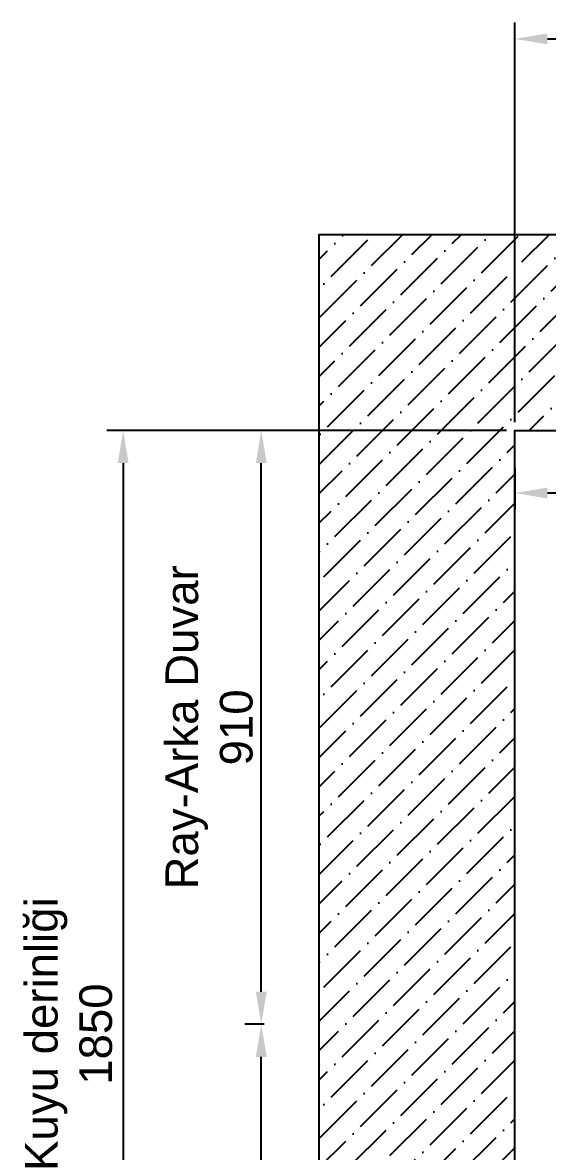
# Model space of a CAD drawing. Header units: millimetres. Extents: x 3597 to 10061, y -6057 to 13883.
# Drawn here: x 3643 to 4447, y 3723 to 5453 of the extents above; entities that cross this region are included whole.
import ezdxf

# ---------------------------------------------------------------- set-up
doc = ezdxf.new("R2010")
doc.units = ezdxf.units.MM
doc.layers.add('TAŞIYICI BETONARME', color=232, linetype='Continuous')
doc.layers.add('TUĞLA DUVAR', color=251, linetype='Continuous')
doc.styles.get("Standard").update_dxf_attribs({"font": 'arial.ttf'})
doc.dimstyles.new('DimStyleALP', dxfattribs={"dimscale": 20, "dimtxt": 2.5, "dimasz": 2.5, "dimexe": 1.25, "dimexo": 0.625, "dimtad": 1, "dimdsep": 46, "dimtxsty": 'Standard', "dimcen": 2.5, "dimclrd": 60, "dimclre": 60, "dimadec": 0, "dimazin": 0, "dimtfac": 1, "dimtofl": 0, "dimtmove": 0, "dimatfit": 3, "dimfxl": 1, "dimarcsym": 0})
doc.dimstyles.new('M', dxfattribs={"dimscale": 20, "dimtxt": 2.5, "dimasz": 2.5, "dimexe": 1.25, "dimexo": 0.625, "dimtad": 1, "dimdsep": 46, "dimtxsty": 'Standard', "dimcen": 2.5, "dimclrd": 60, "dimclre": 60, "dimadec": 0, "dimazin": 0, "dimtfac": 1, "dimtofl": 0, "dimtmove": 0, "dimatfit": 3, "dimfxl": 1, "dimarcsym": 0})

# ---------------------------------------------------------------- blocks, each defined once
blk = doc.blocks.new('*D69')
at = {"color": 60, "linetype": 'ByBlock', "lineweight": -2, "transparency": 16777216}
for p, q in [((-1162.5, 925), (-1775, 925)), ((-1750, 875), (-1750, -875)), ((-1162.5, -925), (-1775, -925))]:
    blk.add_line(p, q, dxfattribs=at)
at = {"color": 60, "transparency": 16777216}
for points in [[(-1758.3, 875), (-1741.7, 875), (-1750, 925)], [(-1758.3, -875), (-1741.7, -875), (-1750, -925)]]:
    blk.add_solid(points, dxfattribs=at)
at = {"layer": 'Defpoints', "color": 0, "transparency": 16777216}
for p in [(-1150, 925), (-1750, -925), (-1150, -925)]:
    blk.add_point(p, dxfattribs=at)
at = {"color": 0, "transparency": 16777216, "insert": (-1833.4, 0), "char_height": 50, "attachment_point": 5, "rotation": 90}
blk.add_mtext('Kuyu derinliği^J1850', dxfattribs=at)
blk = doc.blocks.new('*D68')
at = {"color": 60, "linetype": 'ByBlock', "lineweight": -2, "transparency": 16777216}
for p, q in [((-1150, 937.5), (-1150, 1550)), ((1150, 937.5), (1150, 1550)), ((-1100, 1525), (1100, 1525))]:
    blk.add_line(p, q, dxfattribs=at)
at = {"color": 60, "transparency": 16777216}
for points in [[(-1100, 1533.3), (-1100, 1516.7), (-1150, 1525)], [(1100, 1533.3), (1100, 1516.7), (1150, 1525)]]:
    blk.add_solid(points, dxfattribs=at)
at = {"layer": 'Defpoints', "color": 0, "transparency": 16777216}
for p in [(1150, 1525), (-1150, 925), (1150, 925)]:
    blk.add_point(p, dxfattribs=at)
at = {"color": 0, "transparency": 16777216, "insert": (50, 1608.3), "char_height": 50, "attachment_point": 5}
blk.add_mtext('Kuyu genişliği\\P2300', dxfattribs=at)
blk = doc.blocks.new('*D87')
at = {"color": 60, "linetype": 'ByBlock', "lineweight": -2, "transparency": 16777216}
for p, q in [((4013, 3918), (3983.5, 3918)), ((4008.5, 3178), (4008.5, 3868)), ((4013, 3128), (3983.5, 3128))]:
    blk.add_line(p, q, dxfattribs=at)
at = {"color": 60, "transparency": 16777216}
for points in [[(4000.2, 3868), (4016.9, 3868), (4008.5, 3918)], [(4000.2, 3178), (4016.9, 3178), (4008.5, 3128)]]:
    blk.add_solid(points, dxfattribs=at)
at = {"layer": 'Defpoints', "color": 0, "transparency": 16777216}
for p in [(4008.5, 3918), (4025.5, 3918), (4025.5, 3128)]:
    blk.add_point(p, dxfattribs=at)
at = {"color": 0, "transparency": 16777216, "insert": (3928.8, 3523), "char_height": 50, "attachment_point": 5, "rotation": 90}
blk.add_mtext('Ray-Kapı^M^J790', dxfattribs=at)
blk = doc.blocks.new('*D88')
at = {"color": 60, "linetype": 'ByBlock', "lineweight": -2, "transparency": 16777216}
for p, q in [((4013, 4828), (3983.5, 4828)), ((4008.5, 3968), (4008.5, 4778)), ((4013, 3918), (3983.5, 3918))]:
    blk.add_line(p, q, dxfattribs=at)
at = {"color": 60, "transparency": 16777216}
for points in [[(4000.2, 4778), (4016.9, 4778), (4008.5, 4828)], [(4000.2, 3968), (4016.9, 3968), (4008.5, 3918)]]:
    blk.add_solid(points, dxfattribs=at)
at = {"layer": 'Defpoints', "color": 0, "transparency": 16777216}
for p in [(4008.5, 4828), (4025.5, 4828), (4025.5, 3918)]:
    blk.add_point(p, dxfattribs=at)
at = {"color": 0, "transparency": 16777216, "insert": (3928.8, 4373), "char_height": 50, "attachment_point": 5, "rotation": 90}
blk.add_mtext('Ray-Arka Duvar^M^J910', dxfattribs=at)
blk = doc.blocks.new('*D92')
at = {"color": 60, "linetype": 'ByBlock', "lineweight": -2, "transparency": 16777216}
for p, q in [((6221.9, 4815.5), (6221.9, 4707.1)), ((4396.9, 4770.3), (4396.9, 4707.1)), ((6171.9, 4732.1), (4446.9, 4732.1))]:
    blk.add_line(p, q, dxfattribs=at)
at = {"color": 60, "transparency": 16777216}
for points in [[(4446.9, 4740.4), (4446.9, 4723.8), (4396.9, 4732.1)], [(6171.9, 4740.4), (6171.9, 4723.8), (6221.9, 4732.1)]]:
    blk.add_solid(points, dxfattribs=at)
at = {"layer": 'Defpoints', "color": 0, "transparency": 16777216}
for p in [(6221.9, 4828), (4396.9, 4782.8), (4396.9, 4732.1)]:
    blk.add_point(p, dxfattribs=at)
at = {"color": 0, "transparency": 16777216, "insert": (5309.4, 4770.1), "char_height": 50, "attachment_point": 5}
blk.add_mtext('1825', dxfattribs=at)
blk = doc.blocks.new('*U67')
at = {"layer": 'TUĞLA DUVAR'}
h = blk.add_hatch(dxfattribs=at)
h.set_pattern_fill('ANSI36', color=256, scale=10)
h.set_pattern_definition([(45, (-1250, -1200), (16.83798, 61.73926), [79.375, -15.875, 0, -15.875])])
h.paths.add_polyline_path([(1150, -1125), (1450, -1125), (1450, 1225), (-1450, 1225), (-1450, -1125), (-1150, -1125), (-1150, 925), (1150, 925)])
at = {"layer": 'TAŞIYICI BETONARME'}
blk.add_lwpolyline([(1150, -1125), (1450, -1125), (1450, 1225), (-1450, 1225), (-1450, -1125), (-1150, -1125), (-1150, 925), (1150, 925)], close=True, dxfattribs=at)
dim = blk.add_linear_dim(base=(1150, 1525), p1=(-1150, 925), p2=(1150, 925), text='Kuyu genişliği\\P<>', dimstyle='DimStyleALP')
dim.commit()
dim.dimension.update_dxf_attribs({"geometry": '*D68', "text_midpoint": (50, 1525), "dimtype": 128})
dim = blk.add_linear_dim(base=(-1750, -925), p1=(-1150, 925), p2=(-1150, -925), angle=90, text='Kuyu derinliği^J<>', dimstyle='DimStyleALP')
dim.commit()
dim.dimension.update_dxf_attribs({"geometry": '*D69', "text_midpoint": (-1750, 0), "dimtype": 128})

msp = doc.modelspace()

# ---------------------------------------------------------------- block references
msp.add_blockref('*U67', (5546.911, 3902.979))

# ---------------------------------------------------------------- dimensions: what is measured, and where the dimension line sits
for p1, p2, text, picture, middle in [((4025.465, 3917.979), (4025.465, 4827.979), 'Ray-Arka Duvar^M^J<>', '*D88', (3928.837, 4372.979)), ((4025.465, 3127.979), (4025.465, 3917.979), 'Ray-Kapı^M^J<>', '*D87', (3928.837, 3522.979))]:
    dim = msp.add_aligned_dim(p1=p1, p2=p2, distance=16.933, text=text, dimstyle='M')
    dim.commit()
    dim.dimension.update_dxf_attribs({"geometry": picture, "text_midpoint": middle})
dim = msp.add_linear_dim(base=(4396.911, 4732.102), p1=(6221.911, 4827.979), p2=(4396.911, 4782.784), dimstyle='M')
dim.commit()
dim.dimension.update_dxf_attribs({"geometry": '*D92', "text_midpoint": (5309.411, 4770.131)})

doc.saveas('drawing.dxf')
